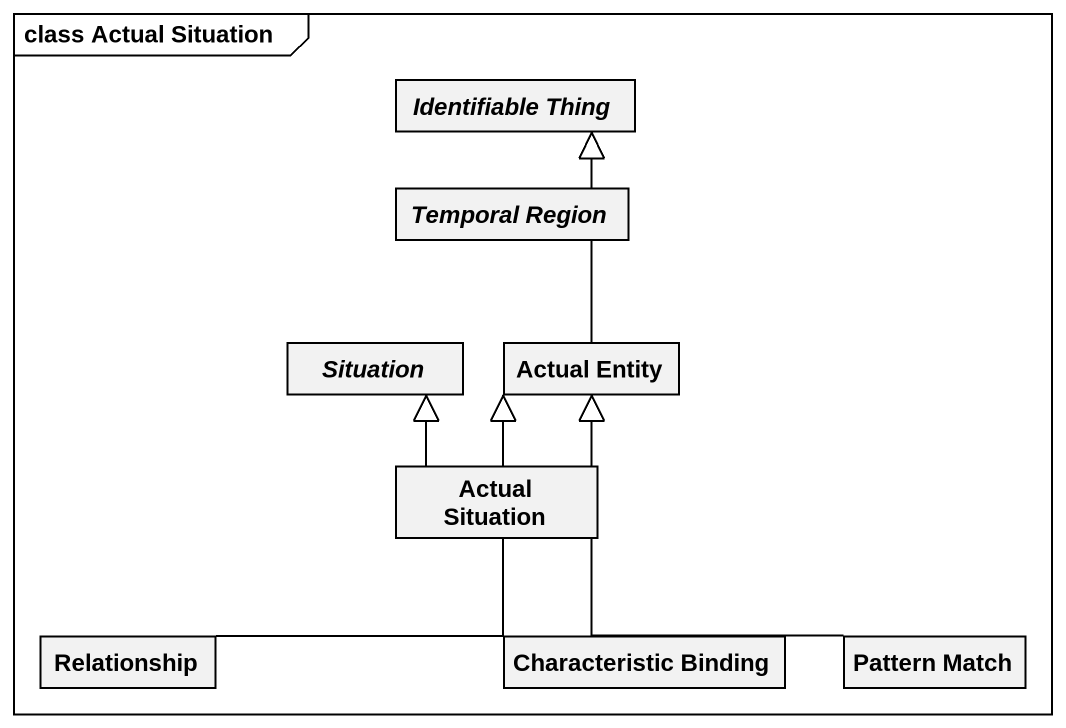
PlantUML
@startuml
mainframe class Actual Situation
hide circle
hide empty members
abstract class "Identifiable Thing" as Identifiable_Thing
abstract class "Temporal Region" as Temporal_Region
abstract class Situation
class "Actual Entity" as Actual_Entity
class "Actual Situation" as Actual_Situation
class Relationship
class "Characteristic Binding" as Characteristic_Binding
class "Pattern Match" as Pattern_Match
Actual_Entity -up-|> Identifiable_Thing
Actual_Situation -up-|> Situation
Relationship -up-|> Actual_Entity
Pattern_Match -up-|> Actual_Entity
@enduml
